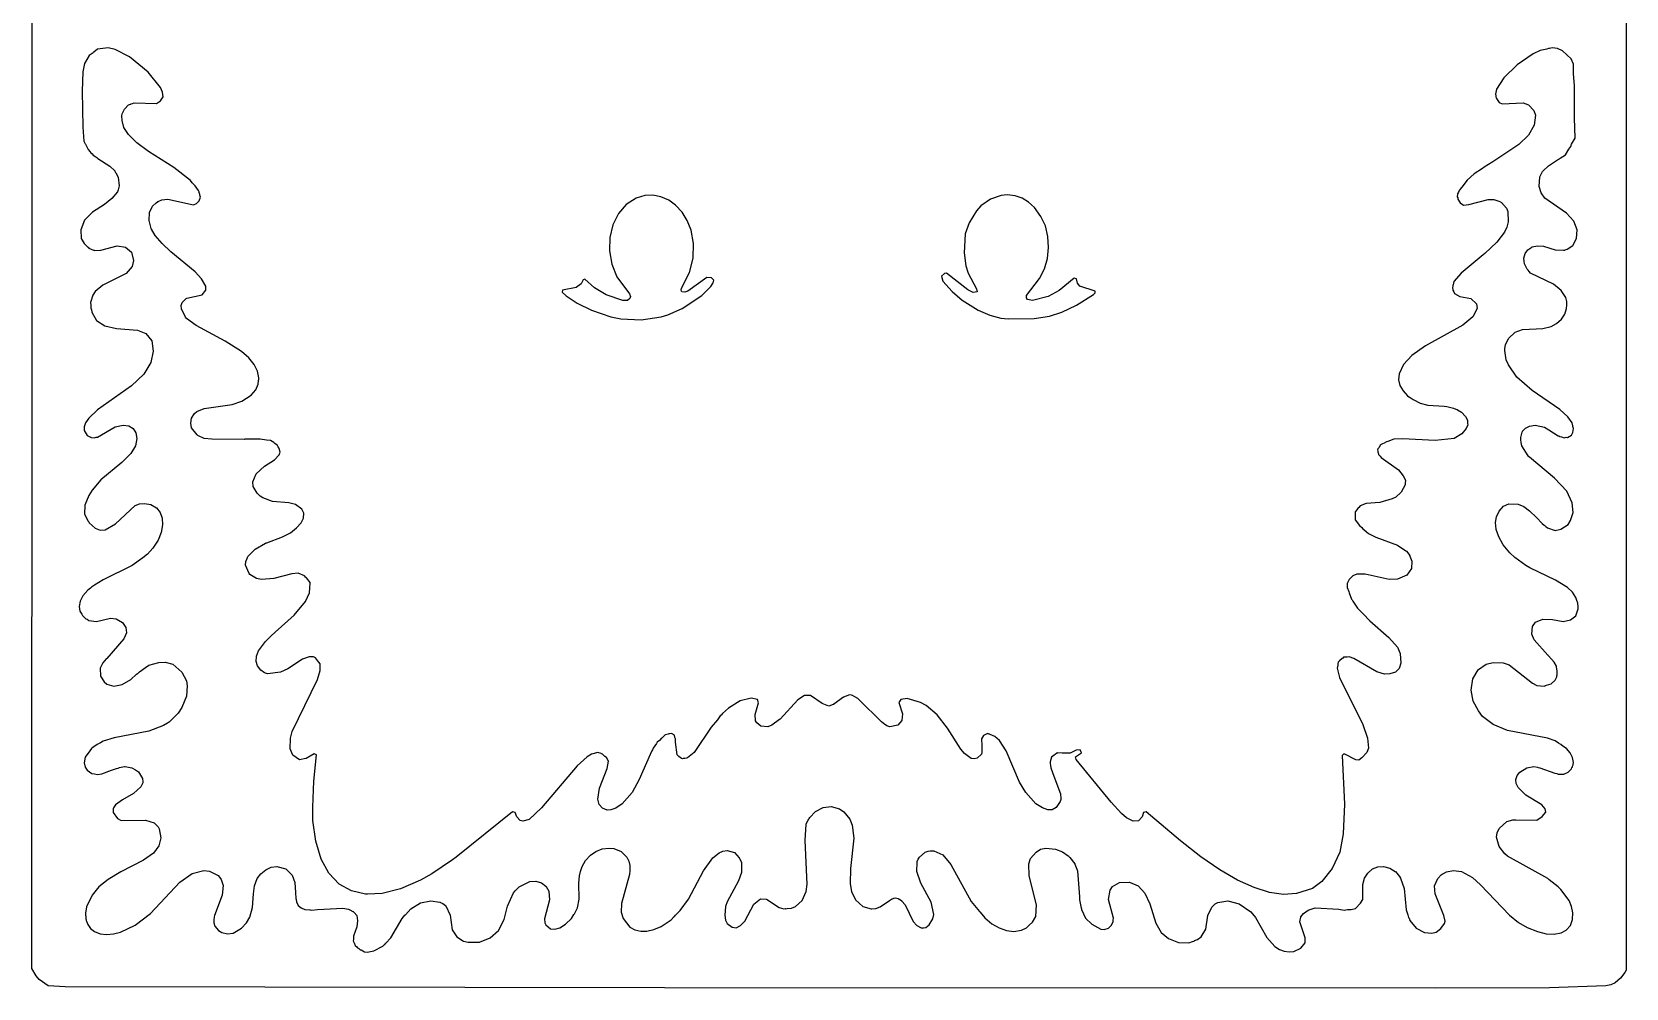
# Model space of a CAD drawing. Header units: millimetres. Extents: x 0 to 300, y 0 to 300.
# Drawn here: x 0.3 to 299.5, y 0 to 179.5 of the extents above; entities that cross this region are included whole.
import ezdxf

# ---------------------------------------------------------------- set-up
doc = ezdxf.new("R2010")
doc.units = ezdxf.units.MM
doc.layers.add('CUT', color=7, linetype='CONTINUOUS')

msp = doc.modelspace()

# ---------------------------------------------------------------- linework, layer by layer
at = {"layer": 'CUT'}
msp.add_lwpolyline([(299.5188, 296.5767), (299.5188, 3.4182), (299.5185, 3.4176), (299.5092, 3.3998), (299.5084, 3.3983), (299.2804, 2.9634), (298.4896, 1.8917), (297.4356, 1.0553), (296.6613, 0.6614), (295.7305, 0.4808), (285.1431, 0.0902), (263.6871, 0.0355), (119.0076, 0.0602), (6.5554, 0.3007), (3.3289, 0.4758), (1.6988, 1.6432), (1.0791, 2.3588), (0.3009, 3.7054), (0.391, 267.9403)], dxfattribs=at)
for points in [[(18.6358, 174.822), (15.934, 176.2079), (14.6357, 176.5122), (12.634, 176.2722), (11.9336, 175.7237), (11.8725, 175.6925), (11.7766, 175.6007), (11.081, 175.0558), (10.1862, 173.5609), (9.8353, 172.0018), (9.7429, 168.4153), (9.8327, 161.6403), (10.063, 159.016), (10.3222, 158.4948), (10.3384, 158.4374), (10.4037, 158.3309), (10.8624, 157.4086), (11.1902, 157.0473), (11.3356, 156.81), (11.5873, 156.6099), (11.7976, 156.3781), (12.288, 156.0525), (12.4638, 155.9127), (12.7078, 155.7738), (14.9045, 154.3154), (15.8479, 153.41), (15.8855, 153.3423), (15.9188, 153.2823), (16.0034, 153.1301), (16.0585, 153.0309), (16.4757, 152.2231), (16.6602, 150.5946), (16.496, 149.8724), (16.3543, 149.4721), (15.3092, 148.2463), (13.9082, 147.0868), (11.6492, 145.6468), (10.2067, 144.1781), (9.5056, 142.3386), (9.5207, 140.7373), (10.0969, 139.7672), (10.8149, 139.1005), (10.8543, 139.0827), (11.0062, 138.9433), (11.8657, 138.5416), (12.0189, 138.556), (12.13, 138.5058), (13.2515, 138.5588), (16.2912, 139.3642), (17.8824, 139.0812), (18.9801, 138.1451), (19.3664, 136.6324), (19.1245, 135.4972), (17.9825, 134.1369), (13.629, 131.98), (12.1921, 130.8112), (11.7175, 130.1141), (11.3152, 128.7178), (11.3715, 128.2509), (11.3754, 127.6829), (11.4776, 127.3712), (11.5314, 126.9244), (12.4244, 125.3505), (13.9734, 124.3465), (16.2078, 123.8219), (20.1338, 123.543), (21.6625, 122.8954), (22.2562, 122.228), (22.784, 121.5113), (23.0658, 119.6033), (22.6301, 117.4266), (21.2876, 115.2469), (18.9792, 113.0627), (12.5967, 108.5448), (10.9718, 107.0382), (10.359, 106.1092), (10.1127, 105.3689), (10.1216, 104.668), (10.674, 103.7663), (11.2798, 103.4176), (11.3838, 103.4206), (11.4135, 103.3997), (12.0006, 103.3204), (12.3816, 103.4501), (12.6082, 103.4568), (15.9272, 105.4), (17.4075, 105.7133), (18.505, 105.5506), (19.3052, 105.05), (19.8058, 104.2498), (19.9674, 103.1835), (19.7455, 101.7948), (18.8831, 100.391), (17.1658, 98.7042), (13.2124, 95.4104), (11.5917, 93.4905), (10.9699, 92.5062), (10.2603, 90.6639), (10.1916, 88.99), (10.4781, 88.4491), (10.778, 87.712), (10.96, 87.5393), (11.0655, 87.3401), (12.1717, 86.3666), (13.0921, 86.012), (14.0601, 86.0301), (15.9703, 87.1517), (19.7147, 90.6273), (20.4811, 90.9078), (21.4211, 90.973), (22.6538, 90.7842), (23.7166, 90.1702), (24.3929, 89.3344), (24.766, 88.2576), (24.8103, 86.9619), (24.5614, 85.5358), (23.9746, 84.0837), (23.0072, 82.59), (21.9854, 81.4918), (21.106, 80.7981), (19.1025, 79.3617), (13.7083, 76.6946), (12.039, 75.6908), (11.5077, 75.2699), (11.3429, 75.1615), (11.2854, 75.0938), (10.7917, 74.7026), (9.8875, 73.6807), (9.3393, 72.6872), (9.1585, 71.6539), (9.3176, 70.8133), (9.6605, 70.2308), (9.7261, 70.0716), (9.7984, 69.9965), (9.8542, 69.9017), (9.9954, 69.792), (10.401, 69.3709), (10.6517, 69.282), (10.9657, 69.038), (12.4013, 68.8687), (15.0764, 69.441), (16.1388, 69.3759), (17.334, 68.6446), (17.9399, 67.712), (18.0394, 66.7281), (17.553, 65.621), (14.3366, 61.8849), (14.2851, 61.8347), (14.2704, 61.808), (13.6426, 61.0788), (13.1275, 60.0648), (13.1853, 58.6011), (13.8394, 57.5047), (14.35, 57.0682), (15.7086, 56.6936), (17.222, 56.9991), (18.8754, 57.9679), (19.9484, 58.9587), (20.1385, 59.1016), (20.2324, 59.1722), (20.5082, 59.3794), (21.6352, 60.2263), (22.2337, 60.6287), (24.1267, 61.1654), (25.3146, 61.2018), (26.7424, 60.829), (28.4149, 59.3395), (29.3006, 57.7161), (29.4723, 56.7431), (29.315, 54.805), (28.4343, 52.7018), (27.7623, 51.6161), (26.1539, 50.0119), (26.0356, 49.9354), (26.0092, 49.9183), (25.9678, 49.8916), (25.774, 49.7662), (25.0022, 49.3052), (22.2684, 48.284), (15.7589, 47.0157), (13.6857, 46.3844), (13.1757, 46.0803), (12.5357, 45.7892), (11.9169, 45.3297), (11.6149, 45.1496), (11.5419, 45.0513), (11.4655, 44.9945), (11.1778, 44.5607), (10.3012, 43.3793), (10.1339, 42.2977), (10.3138, 41.535), (10.6693, 40.9343), (11.5326, 40.3023), (12.0311, 40.2344), (12.0515, 40.225), (12.0811, 40.2276), (12.6412, 40.1514), (13.4065, 40.2616), (15.2132, 40.9138), (15.9915, 41.1794), (16.2019, 41.2512), (16.4657, 41.3413), (16.7324, 41.4323), (17.6761, 41.6105), (17.8185, 41.6059), (19.0538, 41.3524), (19.7567, 40.9763), (20.3024, 40.6126), (21.0767, 39.3489), (21.1292, 38.7673), (21.1084, 38.5586), (21.1083, 38.5584), (21.1078, 38.5568), (21.1025, 38.541), (21.0617, 38.418), (20.7439, 37.8069), (19.3857, 36.5328), (17.3235, 35.387), (16.0037, 34.4075), (15.5978, 33.8486), (15.5942, 33.8008), (15.5711, 33.7671), (15.5579, 33.3222), (15.5344, 33.0118), (16.3882, 31.847), (17.0649, 31.4873), (21.6211, 31.5781), (23.2417, 31.0747), (23.506, 30.8065), (23.6965, 30.6132), (23.7599, 30.5488), (23.983, 30.3224), (24.1926, 29.9442), (24.4789, 28.2612), (24.1586, 26.7671), (23.0998, 25.3929), (21.2656, 24.0519), (17.0199, 21.8835), (14.6361, 20.4519), (12.8571, 19.0243), (11.5875, 17.4669), (10.5806, 15.3103), (10.3777, 14.0926), (10.3918, 13.8134), (10.3766, 13.7391), (10.4063, 13.5246), (10.4302, 13.0511), (10.5029, 12.8287), (10.5173, 12.7245), (10.5745, 12.6095), (10.7782, 11.986), (11.3289, 11.2018), (12.061, 10.6319), (13.1251, 10.2133), (14.2882, 10.0769), (15.6038, 10.1929), (16.9534, 10.5258), (19.6893, 11.8365), (22.5465, 14.0307), (28.0572, 19.8992), (30.4035, 21.5707), (32.5471, 22.1334), (33.6178, 21.9962), (35.2342, 21.18), (35.5143, 20.8721), (35.8049, 20.4375), (36.2022, 19.2721), (36.0445, 17.4557), (34.5513, 13.6337), (34.5314, 13.4008), (34.5269, 13.3903), (34.4408, 12.8197), (34.4707, 12.6894), (34.4347, 12.2677), (34.6094, 11.6523), (35.332, 10.821), (35.9606, 10.4809), (37.0331, 10.2271), (38.0703, 10.3669), (39.667, 11.3018), (40.5635, 12.2912), (41.1996, 13.3676), (41.7129, 15.1959), (41.8987, 17.7424), (42.0883, 19.2226), (42.5869, 20.6187), (43.2464, 21.4971), (44.2076, 22.2631), (45.2267, 22.7327), (46.2913, 22.8854), (47.9501, 22.4385), (49.1763, 21.2112), (49.623, 19.8898), (49.806, 17.9768), (49.8654, 16.8654), (49.9285, 16.6962), (49.9726, 16.2358), (50.3101, 15.5622), (50.8108, 15.1189), (51.5038, 14.8199), (52.4589, 14.7063), (52.6048, 14.714), (52.8699, 14.6772), (53.9272, 14.7843), (58.6372, 15.0348), (59.706, 14.8374), (59.7243, 14.8307), (59.7383, 14.8255), (59.7416, 14.8243), (59.9481, 14.748), (60.5699, 14.421), (60.588, 14.4069), (60.5909, 14.4047), (60.6882, 14.3286), (60.7987, 14.2423), (61.277, 13.6398), (61.4419, 12.6875), (61.3165, 11.5628), (60.6849, 9.7641), (60.6939, 9.162), (60.6094, 8.8942), (60.701, 8.6825), (60.702, 8.6196), (60.7747, 8.5122), (60.9799, 8.0381), (61.2626, 7.7917), (61.3987, 7.5908), (61.6626, 7.4431), (61.9228, 7.2164), (62.1033, 7.1966), (62.7031, 6.8611), (63.2603, 6.7968), (64.4973, 7.0534), (66.1956, 7.9104), (66.4726, 8.202), (66.518, 8.2281), (66.7114, 8.4534), (67.6676, 9.4601), (69.7734, 13.0849), (70.3132, 13.7108), (70.3834, 13.7922), (70.3992, 13.8104), (70.404, 13.816), (71.424, 14.9387), (73.2191, 16.015), (75.1589, 16.3878), (76.8874, 16.1737), (76.8964, 16.1693), (76.9028, 16.1662), (76.9948, 16.1211), (77.4339, 15.9063), (77.9111, 15.5331), (77.9283, 15.517), (77.9435, 15.5027), (77.9738, 15.4741), (77.9936, 15.4554), (78.7829, 13.757), (79.202, 10.9794), (80.0441, 9.6728), (81.3265, 8.8775), (82.1716, 8.6646), (84.2917, 8.66), (86.3246, 9.4438), (87.8693, 10.8678), (88.9274, 12.901), (89.5483, 15.4432), (90.7052, 17.9388), (91.0138, 18.3022), (91.1759, 18.4616), (91.3135, 18.5968), (91.4482, 18.7292), (91.7766, 19.0521), (93.7546, 20.0224), (94.9052, 20.1177), (95.9453, 19.8245), (96.7891, 19.1423), (96.79, 19.141), (96.7915, 19.1388), (96.7942, 19.135), (96.8038, 19.1211), (97.3159, 18.218), (97.472, 16.5811), (96.4826, 13.0618), (96.5457, 12.2873), (96.7683, 11.8833), (97.6491, 11.1873), (98.4403, 11.0963), (99.4015, 11.3504), (100.4364, 12.0103), (101.5976, 13.0868), (102.0038, 13.8222), (102.1216, 13.9803), (102.2397, 14.2494), (102.7237, 15.1255), (103.0393, 16.7005), (102.9585, 19.7049), (103.1038, 21.1305), (103.2933, 21.9394), (103.5978, 22.8808), (104.2327, 24.0027), (105.1259, 24.9695), (106.1566, 25.6874), (107.3558, 26.1593), (108.6571, 26.3139), (109.5211, 26.2397), (110.913, 25.6471), (111.9477, 24.5883), (112.3154, 23.8642), (112.5405, 23.0428), (112.5406, 22.6582), (112.5308, 22.494), (112.5231, 22.3636), (112.509, 22.1258), (112.4641, 21.3696), (110.9476, 15.8898), (110.9159, 14.2914), (111.26, 13.0893), (112.5058, 11.4892), (113.4741, 10.9632), (114.5885, 10.7354), (115.7354, 10.7378), (117.0164, 11.0282), (118.3913, 11.6275), (120.2757, 12.8704), (120.8027, 13.408), (120.9242, 13.493), (121.0857, 13.6966), (121.9527, 14.5808), (123.5416, 16.7284), (126.3714, 22.0234), (128.1337, 24.4879), (129.2816, 25.4261), (129.9533, 25.7107), (130.7744, 25.8601), (132.1624, 25.4751), (133.0758, 24.46), (133.0892, 24.4391), (133.1, 24.4223), (133.1337, 24.3695), (133.1966, 24.2712), (133.4566, 23.5995), (133.4996, 21.7396), (132.9071, 20.2018), (130.7693, 16.2506), (130.4546, 15.3684), (130.345, 13.7085), (130.4944, 12.7581), (130.8209, 12.1834), (131.706, 11.4484), (132.4767, 11.3202), (133.3066, 11.8), (134.0895, 12.6119), (135.7923, 15.8104), (137.0305, 16.8233), (138.1578, 16.703), (140.5521, 15.1953), (141.4337, 14.9431), (141.6683, 14.9606), (141.8144, 14.9188), (142.0674, 14.9905), (142.875, 15.0508), (143.6044, 15.3495), (144.8526, 16.51), (145.6538, 18.198), (145.834, 19.5603), (145.4147, 27.7444), (145.6368, 30.8065), (145.7785, 31.1365), (146.0106, 31.5556), (146.1223, 31.7573), (146.188, 31.876), (146.2898, 32.0597), (147.3635, 33.1597), (148.8096, 33.9133), (150.3291, 34.1034), (151.8531, 33.6733), (152.7034, 33.1242), (153.8256, 31.7151), (153.9676, 31.4138), (154.2474, 30.6405), (154.555, 28.1899), (153.9227, 22.495), (153.8626, 19.621), (154.1269, 18.1976), (154.9116, 16.6317), (156.2439, 15.3233), (157.8386, 14.89), (157.8723, 14.8935), (157.8864, 14.8888), (157.9211, 14.8986), (158.7032, 14.9805), (159.5383, 15.3153), (161.2735, 16.4858), (161.6256, 16.7096), (161.7516, 16.7897), (161.786, 16.8116), (161.7992, 16.82), (162.0554, 16.9034), (162.0623, 16.9049), (162.0704, 16.9067), (162.1268, 16.9189), (162.3913, 16.9761), (162.6372, 16.9356), (162.8685, 16.8668), (163.5205, 16.4611), (163.5235, 16.4583), (163.5289, 16.4532), (163.5381, 16.4443), (163.6072, 16.3784), (164.1963, 15.6764), (165.7165, 12.558), (166.4227, 11.7699), (167.2131, 11.3216), (167.4189, 11.3473), (167.4902, 11.3022), (167.6656, 11.3782), (168.0934, 11.4316), (168.7086, 11.926), (169.3962, 13.0086), (169.5626, 13.8705), (169.0744, 16.1454), (167.1393, 19.7517), (166.407, 21.9122), (166.4273, 23.6611), (166.4312, 23.6796), (166.4374, 23.7088), (166.4378, 23.7106), (166.4547, 23.7898), (166.6628, 24.2508), (166.9203, 24.6132), (167.9353, 25.5214), (168.5534, 25.7481), (168.8733, 25.8299), (169.5856, 25.8316), (171.2542, 25.0419), (172.7858, 23.2581), (176.5834, 16.3173), (178.1263, 14.4468), (178.2158, 14.3228), (178.2772, 14.264), (179.1334, 13.2259), (180.4815, 12.1134), (181.8628, 11.3203), (183.2068, 10.8533), (184.6147, 10.6779), (186.0359, 10.8974), (186.952, 11.3348), (187.1898, 11.5493), (187.2554, 11.584), (187.5003, 11.8292), (188.1336, 12.4002), (188.7001, 13.4495), (188.8395, 15.6723), (187.4942, 21.0985), (187.4047, 23.3856), (187.6995, 24.3459), (188.7674, 25.5434), (189.5953, 26.1133), (190.6248, 26.3144), (192.4296, 26.1305), (193.7345, 25.6215), (194.7966, 24.8704), (194.8316, 24.833), (194.8325, 24.8321), (194.8399, 24.8242), (195.0817, 24.5666), (196.0648, 23.3436), (196.076, 23.3212), (196.5704, 22.0303), (196.9317, 17.1849), (196.9451, 17.1003), (196.9305, 16.5817), (197.2451, 15.0394), (197.2796, 14.9804), (197.3099, 14.788), (198.0524, 13.1672), (199.2231, 12.0109), (200.936, 11.1305), (201.5567, 11.0131), (202.3691, 11.3073), (202.8951, 11.8167), (203.2226, 12.4783), (203.2276, 12.5416), (203.2434, 12.5717), (203.2468, 12.7851), (203.2792, 13.1951), (202.3814, 16.6767), (202.6625, 18.3916), (203.1251, 19.1166), (204.4189, 19.887), (206.2963, 19.904), (207.9466, 19.2337), (209.2118, 17.8357), (210.1466, 15.8452), (211.2233, 12.2247), (212.2528, 10.4816), (213.6407, 9.325), (215.4816, 8.5901), (217.4189, 8.5194), (218.1479, 8.7984), (218.4276, 8.8772), (218.5293, 8.9444), (219.0635, 9.1489), (219.7325, 9.6886), (220.6292, 11.108), (220.996, 13.6875), (221.7398, 15.2084), (222.3705, 15.8657), (222.9011, 16.134), (224.7402, 16.3884), (226.8629, 15.8252), (229.0692, 14.3738), (229.967, 13.2888), (232.0695, 9.5412), (233.6053, 7.8647), (234.4582, 7.2962), (235.3613, 6.9718), (236.2645, 6.8303), (237.1744, 6.9314), (238.4899, 7.5389), (239.2515, 8.56), (239.2515, 8.7418), (239.2703, 8.7742), (239.2515, 8.8882), (239.2515, 9.46), (238.2897, 12.5045), (238.4754, 13.3609), (238.4923, 13.4203), (238.9651, 14.0318), (239.8327, 14.6607), (241.1546, 15.0951), (245.5886, 14.824), (246.578, 14.6786), (247.1964, 14.7661), (247.8928, 14.7668), (248.7044, 14.9805), (249.6847, 15.962), (250.1051, 16.6652), (250.11, 19.4937), (250.4214, 20.6751), (251.0375, 21.6394), (251.9292, 22.4225), (252.8974, 22.822), (253.9629, 22.8849), (255.1426, 22.571), (256.1869, 21.9372), (256.2088, 21.9218), (257.0164, 20.9581), (257.1564, 20.6919), (257.885, 18.7392), (258.2549, 14.7089), (258.552, 13.8114), (258.6734, 13.3182), (258.7744, 13.1396), (258.9104, 12.7286), (260.1014, 11.2648), (261.6937, 10.5031), (263.0383, 10.3745), (263.8847, 10.5518), (264.77, 11.2043), (265.4453, 12.1736), (265.5543, 12.6096), (265.2777, 13.6692), (263.6513, 17.7368), (263.5509, 19.2374), (264.168, 20.5927), (264.179, 20.6059), (264.1833, 20.611), (264.1953, 20.6253), (264.2221, 20.6574), (264.8119, 21.3053), (264.9811, 21.4024), (265.0935, 21.467), (265.2469, 21.555), (265.82, 21.8841), (267.1023, 22.1027), (268.61, 21.9093), (268.6117, 21.9089), (268.6118, 21.9089), (268.6121, 21.9088), (268.6263, 21.9054), (270.6752, 20.8044), (272.1877, 19.4468), (277.605, 13.7583), (279.3503, 12.3746), (280.9733, 11.4176), (282.8595, 10.6591), (284.5432, 10.2542), (286.0143, 10.1676), (287.3129, 10.4231), (288.2806, 10.9001), (289.0577, 11.7703), (289.4775, 12.8931), (289.5024, 14.176), (289.2709, 15.3378), (288.8165, 16.4759), (287.2934, 18.5715), (286.8601, 18.927), (286.7549, 19.0508), (285.098, 20.3728), (284.8024, 20.6154), (277.2604, 24.8147), (276.7813, 25.2681), (275.6652, 26.6086), (275.204, 28.3493), (275.3297, 29.1539), (275.3472, 29.2658), (275.3521, 29.2973), (275.3533, 29.3052), (275.711, 30.0174), (277.1308, 31.2793), (277.1346, 31.2806), (278.2652, 31.5941), (278.3842, 31.6017), (278.408, 31.6032), (278.5568, 31.6126), (278.8171, 31.629), (282.755, 31.5552), (283.7853, 32.2634), (284.4664, 33.0729), (284.3184, 33.6655), (283.7074, 34.4278), (280.6972, 36.246), (279.253, 37.6614), (278.8963, 38.4108), (278.8303, 39.2109), (279.0642, 39.9479), (279.5799, 40.5965), (280.8898, 41.3987), (282.1765, 41.6111), (282.8679, 41.4865), (283.0417, 41.4552), (283.0457, 41.4545), (283.0963, 41.4454), (283.3278, 41.3971), (286.1099, 40.3504), (286.5115, 40.3203), (286.7925, 40.217), (287.8258, 40.2139), (288.6149, 40.5486), (289.265, 41.2173), (289.3604, 41.4416), (289.4306, 41.5257), (289.4664, 41.6907), (289.5719, 41.9386), (289.5549, 42.0988), (289.6159, 42.3795), (289.4593, 43.2947), (289.043, 44.1677), (288.3339, 44.9905), (287.6111, 45.4756), (287.2788, 45.7602), (286.8144, 46.0103), (286.1992, 46.4232), (284.7877, 46.9304), (277.2515, 48.3653), (274.5777, 49.4882), (272.5917, 51.0232), (271.7857, 52.05), (270.8052, 53.8702), (270.4074, 55.9737), (270.7304, 58.0795), (271.7218, 59.7609), (271.819, 59.8456), (273.2533, 60.8454), (274.562, 61.1721), (276.4313, 61.1075), (277.5519, 60.691), (281.9555, 57.2542), (282.7498, 56.8304), (284.1197, 56.724), (284.3871, 56.8148), (284.4246, 56.8096), (284.5474, 56.8692), (285.4288, 57.1684), (286.215, 57.8507), (286.5339, 58.4336), (286.5275, 58.6928), (286.5483, 58.7513), (286.5499, 59.6253), (286.5004, 59.7836), (286.484, 60.4424), (286.0088, 61.2182), (284.9728, 62.3725), (284.9204, 62.4475), (284.844, 62.5161), (282.251, 65.4054), (281.8359, 66.4872), (281.9717, 67.8962), (282.539, 68.7208), (283.9112, 69.2896), (285.7264, 69.2318), (287.6871, 68.844), (289.085, 69.1415), (290.0983, 69.9114), (290.5219, 71.2024), (290.5063, 71.4251), (290.5183, 71.4585), (290.4944, 71.5948), (290.4455, 72.2939), (290.2896, 72.7614), (290.2837, 72.7949), (290.2724, 72.813), (290.0847, 73.3758), (289.4512, 74.3443), (288.508, 75.2286), (286.2922, 76.6187), (281.4635, 78.9314), (280.6696, 79.3417), (278.6324, 80.8292), (277.6929, 81.71), (276.4513, 83.2616), (275.6064, 84.7401), (275.1506, 86.1256), (275.1443, 86.1554), (275.1419, 86.1667), (275.1405, 86.1731), (275.1349, 86.1995), (275.0098, 87.4067), (275.1708, 88.5184), (275.6766, 89.5304), (276.5168, 90.4909), (277.5218, 90.9462), (279.2745, 90.8548), (280.323, 90.449), (281.3887, 89.6451), (282.7049, 88.3434), (283.7379, 87.2401), (284.148, 86.9161), (284.2002, 86.8645), (284.3287, 86.7734), (284.4045, 86.7135), (284.4244, 86.7055), (284.7941, 86.4434), (286.1737, 85.9375), (287.278, 86.19), (288.6119, 87.0805), (289.095, 87.778), (289.5632, 89.2853), (289.4189, 91.1046), (288.3883, 93.2787), (286.0965, 95.774), (281.3707, 99.6832), (281.3565, 99.698), (281.3221, 99.734), (281.2753, 99.7828), (281.1532, 99.9105), (279.9687, 101.7902), (279.8247, 102.4129), (279.7373, 102.9637), (279.7539, 103.3795), (280.0348, 104.3852), (280.0602, 104.476), (280.0636, 104.4884), (280.0638, 104.489), (280.0959, 104.5724), (280.6579, 105.1605), (281.4016, 105.5363), (282.4506, 105.7124), (284.1988, 105.3076), (284.9998, 104.821), (286.7745, 103.7196), (286.8611, 103.6902), (287.109, 103.5395), (287.3929, 103.5095), (287.8878, 103.3414), (288.2835, 103.4154), (288.5097, 103.3914), (289.2409, 103.8053), (289.53, 104.3416), (289.6199, 105.0685), (289.5356, 105.4311), (289.5248, 105.5468), (289.4975, 105.595), (289.3712, 106.139), (288.5784, 107.274), (287.0701, 108.6376), (281.882, 112.229), (279.0213, 114.6999), (277.427, 117.0116), (277.0276, 117.9752), (276.7535, 119.7292), (276.7814, 120.0623), (276.8932, 120.7652), (277.4352, 121.9852), (278.6846, 123.124), (280.0411, 123.6375), (283.9121, 123.8185), (285.4569, 124.2251), (286.4249, 124.7563), (287.3762, 125.5697), (288.0334, 126.5241), (288.3605, 127.5619), (288.3637, 128.219), (288.3854, 128.3702), (288.3651, 128.5079), (288.367, 128.8899), (288.1747, 129.6315), (287.3336, 130.9839), (285.8597, 132.1304), (281.5804, 134.2154), (281.3095, 134.5236), (281.118, 134.7851), (281.0386, 134.8934), (280.9573, 135.0044), (280.8112, 135.2038), (280.4738, 135.9605), (280.3931, 136.4967), (280.3326, 137.0512), (280.5752, 137.9094), (281.0821, 138.5801), (281.8287, 139.09), (281.917, 139.1449), (282.9102, 139.367), (284.0012, 139.3078), (286.2158, 138.6349), (287.7602, 138.5266), (287.9012, 138.5633), (288.0172, 138.5506), (288.1014, 138.6154), (288.477, 138.7132), (289.5193, 139.3881), (290.2089, 140.7189), (290.316, 142.3462), (289.6958, 143.9772), (288.3586, 145.4777), (284.2901, 148.3169), (283.5437, 149.2878), (283.1893, 150.4634), (283.3126, 152.2766), (283.849, 153.3044), (283.8991, 153.3941), (284.9408, 154.3727), (286.8417, 155.6051), (287.0323, 155.7068), (287.1704, 155.8182), (288.1656, 156.4634), (288.7529, 157.4832), (289.143, 158.0117), (289.2888, 158.4138), (289.9482, 159.5589), (289.8599, 163.3674), (289.8061, 169.4662), (289.6687, 171.6212), (289.6266, 173.4368), (289.1751, 174.4728), (287.5782, 175.985), (286.6512, 176.365), (285.6643, 176.5073), (285.1388, 176.3974), (284.927, 176.3914), (284.6202, 176.2889), (283.3859, 176.0307), (282.0981, 175.4133), (279.0628, 173.3498), (276.5407, 170.9164), (275.2057, 168.7556), (275.0163, 167.8418), (275.0728, 167.5225), (275.036, 167.3094), (275.1344, 167.1737), (275.1687, 166.9795), (275.6967, 166.257), (276.2771, 166.0182), (280.1731, 166.1647), (281.1858, 165.8471), (282.1799, 164.7324), (282.4888, 163.9034), (282.2911, 162.0061), (281.2013, 160.1516), (279.3957, 158.3762), (274.4809, 155.1451), (272.8593, 154.1047), (272.545, 153.8724), (270.9741, 152.8396), (269.6672, 151.6833), (268.6539, 150.3461), (268.3128, 149.954), (268.2267, 149.7824), (268.1165, 149.637), (268.0557, 149.4416), (267.9013, 149.1341), (267.8209, 148.5269), (267.9129, 148.3462), (267.9372, 148.1206), (268.3583, 147.4337), (268.9911, 147.0006), (269.9727, 147.0865), (273.6224, 148.0575), (274.339, 148.0578), (274.6649, 148.0404), (275.6435, 147.74), (275.9409, 147.6096), (276.0149, 147.5528), (276.0347, 147.5376), (276.0682, 147.5118), (276.1208, 147.4715), (277.0952, 146.419), (277.3204, 145.8101), (277.3534, 143.8451), (277.1008, 142.8785), (276.6816, 141.9215), (275.2409, 140.0262), (272.9714, 137.9024), (272.7078, 137.6761), (268.5579, 134.2462), (267.1792, 132.6352), (267.0538, 132.0377), (267.0121, 131.9613), (267.0079, 131.8188), (266.9245, 131.4214), (266.9912, 131.2543), (266.9847, 131.0352), (267.1936, 130.7467), (267.3186, 130.4334), (268.2787, 129.8682), (270.3587, 129.4903), (271.4398, 128.4779), (271.5671, 127.5987), (270.7632, 126.0511), (268.886, 124.4789), (261.8351, 120.5789), (259.3135, 118.8017), (257.724, 117.0563), (256.9354, 115.3048), (256.8192, 114.2311), (257.0672, 113.1492), (257.6463, 112.1268), (258.4861, 111.2282), (258.7663, 111.0306), (258.7806, 111.0159), (258.8017, 111.0057), (259.5366, 110.4875), (260.8849, 109.8533), (262.3233, 109.4716), (265.3843, 109.2485), (265.8991, 109.1694), (267.0964, 108.8667), (267.5733, 108.6938), (267.7379, 108.6341), (267.7968, 108.6127), (267.8864, 108.5802), (268.6023, 108.1418), (269.3542, 107.3249), (269.7323, 106.6401), (269.7539, 106.3151), (269.7656, 106.1395), (269.7728, 106.032), (269.7927, 105.7324), (269.4885, 105.0419), (268.6698, 104.072), (267.2233, 103.1911), (263.6493, 102.8277), (257.5739, 103.1584), (255.902, 103.073), (254.8055, 102.6227), (254.5156, 102.5507), (254.1354, 102.3476), (253.7746, 102.1994), (253.7004, 102.1152), (253.4383, 101.9752), (253.0941, 101.4265), (252.9493, 101.262), (252.9443, 101.1878), (252.8596, 101.0528), (252.9193, 100.814), (252.9092, 100.6625), (252.9901, 100.5309), (253.0696, 100.2127), (253.3876, 99.8846), (253.5415, 99.6343), (256.7845, 97.3169), (257.6738, 96.2138), (258.0914, 95.3582), (258.0872, 95.2175), (258.0844, 95.1243), (258.0799, 94.9748), (258.0655, 94.4966), (257.2909, 93.1436), (256.2931, 92.2061), (255.6229, 91.8472), (253.309, 91.1933), (250.7556, 91.0118), (249.5857, 90.5331), (249.3636, 90.2504), (249.2167, 90.1723), (248.9958, 89.7821), (248.6945, 89.3985), (248.6881, 89.2385), (248.6554, 89.1807), (248.6802, 89.0396), (248.6366, 87.947), (249.4813, 86.8456), (249.8889, 86.489), (250.0923, 86.2365), (250.3766, 86.0625), (251.1685, 85.3698), (252.5241, 84.6779), (256.6162, 83.1433), (258.1985, 82.104), (258.2874, 82.0303), (258.7294, 81.4575), (258.9026, 81.165), (258.919, 81.1375), (258.9402, 81.1016), (258.9456, 81.0926), (259.296, 80.1904), (259.2455, 78.7632), (258.3337, 77.5334), (256.6116, 76.7824), (255.0601, 76.7555), (250.5385, 77.7496), (248.9603, 77.7426), (248.2188, 77.394), (247.5549, 76.6985), (247.1927, 76.0026), (247.1836, 75.199), (247.4821, 74.4569), (247.5145, 74.2536), (248.0074, 73.0633), (248.0936, 72.9365), (248.2015, 72.6681), (249.1102, 71.3645), (250.0036, 70.4604), (250.0932, 70.3552), (250.1911, 70.2707), (251.448, 68.9987), (254.9787, 65.8594), (256.5831, 64.0438), (257.1104, 62.8589), (257.2253, 61.0257), (256.9077, 60.0228), (256.2362, 59.3438), (255.188, 59.0103), (254.1433, 58.9777), (252.7073, 59.3968), (248.3875, 61.914), (247.5612, 62.1926), (247.1773, 62.167), (246.9275, 62.1658), (246.8781, 62.147), (246.4943, 62.1213), (246.2638, 61.9132), (246.243, 61.9053), (245.6943, 61.482), (245.5937, 61.308), (245.5032, 61.2262), (245.4786, 61.109), (245.387, 60.9506), (245.3871, 60.6712), (245.2667, 60.0957), (245.6957, 58.3443), (250.1213, 49.5178), (250.9976, 46.9504), (251.178, 45.0777), (250.8483, 44.2701), (249.9381, 43.252), (249.353, 42.8364), (248.7592, 42.9031), (246.7479, 43.9507), (246.4563, 43.9404), (246.2413, 43.6951), (246.6764, 34.5619), (246.4357, 28.9821), (245.7663, 25.5663), (244.3676, 22.4897), (242.4159, 20.0435), (240.6377, 18.7305), (237.6454, 17.7807), (235.2415, 17.6252), (232.5556, 17.9906), (229.6794, 18.91), (226.5707, 20.3009), (226.5622, 20.3052), (226.56, 20.3063), (226.5596, 20.3065), (226.5559, 20.3084), (223.2696, 22.2204), (219.6863, 24.6797), (215.8754, 27.6504), (209.4297, 33.0951), (208.9687, 33.0096), (208.6828, 32.1785), (207.9773, 31.4403), (206.9825, 31.3766), (205.7729, 31.9796), (204.7999, 32.7988), (202.8433, 34.9669), (196.2948, 42.9704), (196.1693, 43.4706), (197.2719, 44.2146), (197.0659, 44.7315), (196.2738, 44.7272), (195.1501, 44.1217), (193.6799, 44.144), (193.6733, 44.1475), (192.8438, 44.1994), (192.7729, 44.1578), (192.6647, 44.1595), (192.352, 43.9109), (192.2331, 43.8412), (192.1719, 43.7678), (191.6956, 43.3892), (191.4306, 42.5312), (191.448, 42.3545), (191.4051, 42.2129), (191.4976, 41.8495), (191.5461, 41.3562), (191.7918, 40.6944), (191.8327, 40.5336), (192.1252, 39.7962), (193.3379, 36.5295), (193.433, 35.6034), (193.4158, 35.4245), (193.3193, 35.0432), (192.516, 33.9359), (191.8119, 33.5109), (190.9748, 33.5134), (189.959, 33.8695), (188.7352, 34.6456), (186.8434, 36.741), (185.6698, 38.7187), (183.1752, 44.5472), (181.9391, 46.5097), (181.0173, 47.2583), (180.1404, 47.6369), (180.0426, 47.6955), (180.0019, 47.6966), (179.739, 47.8102), (179.4994, 47.7107), (179.4845, 47.7111), (179.4379, 47.6851), (178.8851, 47.4556), (178.558, 46.8311), (178.619, 45.5913), (178.619, 45.3565), (178.619, 45.0068), (178.619, 44.8829), (178.6191, 44.2472), (178.5298, 43.9594), (177.7305, 43.2029), (177.1643, 43.0393), (176.5763, 43.1359), (175.3541, 44.049), (174.6705, 44.8823), (172.148, 48.8566), (170.2072, 51.298), (168.1482, 53.0691), (167.0881, 53.663), (164.5859, 54.401), (163.4101, 54.2065), (163.0031, 53.6344), (163.7267, 51.5115), (163.5627, 50.2677), (162.8362, 49.3792), (161.3118, 49.0831), (160.7692, 49.2849), (160.5361, 49.4277), (160.4641, 49.4719), (160.4269, 49.4946), (160.3613, 49.5349), (159.7387, 50.0397), (155.5763, 54.1674), (155.4851, 54.2261), (155.3141, 54.4059), (154.7383, 54.7075), (154.3079, 54.9849), (154.1538, 55.0136), (154.1447, 55.0184), (154.136, 55.017), (153.7659, 55.0859), (152.6546, 54.6368), (150.8273, 53.3021), (150.804, 53.2936), (150.8034, 53.2934), (150.7723, 53.2821), (150.6701, 53.2448), (149.868, 52.9744), (148.6111, 53.4454), (146.4104, 54.9808), (145.6467, 54.9257), (145.3072, 54.9452), (144.0316, 54.1394), (140.7286, 50.5145), (140.6994, 50.4852), (140.6926, 50.4784), (140.6641, 50.4496), (140.6502, 50.4356), (139.1875, 49.3609), (138.4062, 49.0827), (137.0979, 49.2319), (136.3406, 49.8283), (136.1285, 50.217), (136.0684, 51.4212), (136.6905, 53.5543), (136.4999, 54.1804), (135.2873, 54.4637), (133.227, 53.9703), (131.0393, 52.6022), (129.9108, 51.5663), (129.6847, 51.2892), (129.497, 51.1225), (128.9687, 50.4117), (127.8213, 49.0055), (124.5906, 44.2665), (123.3452, 43.2309), (123.193, 43.1853), (122.8401, 43.142), (122.6777, 43.122), (122.5679, 43.1085), (122.385, 43.0861), (122.2547, 43.1039), (121.7307, 43.4949), (121.4284, 43.8043), (121.0899, 46.227), (121.1159, 46.8444), (120.9738, 47.0579), (120.9119, 47.5014), (120.3201, 47.8198), (119.9673, 47.7379), (119.8588, 47.7622), (119.718, 47.68), (119.1631, 47.5511), (118.6034, 47.0289), (118.465, 46.9481), (118.077, 46.5378), (117.6835, 46.1706), (117.5401, 45.97), (117.5333, 45.9628), (117.5206, 45.9428), (116.9185, 45.1004), (116.7538, 44.7292), (116.6604, 44.5814), (116.3726, 43.8703), (114.2983, 39.1957), (112.9424, 36.7536), (111.0858, 34.6527), (109.8847, 33.8359), (108.9607, 33.5057), (108.2446, 33.4511), (107.4293, 33.8117), (106.7921, 34.4883), (106.4981, 35.4988), (106.8335, 37.5833), (108.279, 41.2304), (108.5162, 42.6171), (108.1403, 43.2916), (107.852, 43.5167), (107.4166, 43.9693), (107.1978, 44.0276), (107.1509, 44.0642), (106.5034, 44.2338), (105.3033, 43.9431), (104.4922, 43.4502), (102.6417, 41.7426), (95.9467, 33.8458), (93.6071, 31.6871), (92.4563, 31.3413), (91.937, 31.511), (91.3335, 32.1708), (91.0061, 33.0159), (90.5196, 33.1159), (79.9633, 24.6048), (79.2171, 24.0855), (75.3368, 21.4807), (73.2328, 20.3213), (69.4985, 18.6645), (66.0426, 17.7743), (63.2874, 17.6736), (63.1404, 17.6703), (63.1073, 17.6695), (63.0536, 17.6683), (62.9335, 17.6656), (60.2951, 18.2666), (57.9551, 19.557), (56.0215, 21.6213), (54.6033, 24.2497), (53.5952, 27.5872), (53.0564, 31.4788), (53.0228, 33.9825), (53.2334, 38.864), (53.7294, 43.7949), (53.2512, 44.027), (51.7868, 43.1394), (51.7052, 43.1034), (50.547, 42.8915), (49.2745, 43.7812), (48.7518, 44.9275), (48.8455, 46.923), (49.1573, 48.1957), (53.9345, 57.9593), (54.4359, 59.6664), (54.3989, 60.8947), (54.1527, 61.216), (54.1487, 61.235), (54.1133, 61.2674), (53.5385, 62.0173), (53.1264, 62.2121), (52.3234, 62.2216), (51.1115, 61.7544), (48.3295, 59.99), (46.9488, 59.3296), (44.5528, 59.0078), (43.9488, 59.1897), (43.2445, 59.737), (42.67, 60.506), (42.408, 61.359), (42.474, 62.3094), (42.8495, 63.3105), (44.1247, 65.0719), (44.5693, 65.5091), (44.7056, 65.6431), (45.2128, 66.1416), (45.955, 66.8713), (49.5117, 70.0491), (51.6812, 72.6246), (52.3971, 74.2234), (52.4342, 74.6723), (52.4792, 74.7813), (52.4663, 75.0599), (52.5559, 76.1438), (51.8157, 77.0249), (51.7679, 77.0991), (51.746, 77.1079), (51.4788, 77.4259), (50.2656, 77.8935), (49.1181, 77.7776), (45.6971, 76.9028), (43.3817, 76.7523), (42.447, 76.9196), (41.2286, 77.6808), (41.0975, 77.8296), (41.0916, 77.8378), (41.0897, 77.8404), (41.0895, 77.8407), (41.0784, 77.8562), (40.4238, 79.4298), (40.4758, 80.0991), (40.6266, 80.5319), (40.638, 80.5648), (40.6392, 80.5683), (40.6768, 80.6763), (40.8418, 81.0383), (42.1817, 82.4382), (44.1591, 83.5432), (44.2488, 83.581), (44.2623, 83.5867), (44.3347, 83.6172), (44.3843, 83.6381), (47.3649, 84.7152), (48.8162, 85.5005), (49.9908, 86.4109), (50.8558, 87.3866), (51.2742, 88.2664), (51.3225, 89.153), (50.9687, 89.9538), (49.7836, 90.8302), (48.5024, 91.1268), (45.4474, 91.3702), (43.6258, 92.0278), (43.1634, 92.3844), (42.8885, 92.6397), (42.7489, 92.7694), (42.6776, 92.8357), (42.5832, 92.9234), (41.8564, 94.162), (41.7848, 95.0421), (42.4205, 96.5793), (43.9461, 98.0179), (45.8544, 99.1993), (46.7363, 100.1264), (46.8807, 100.6194), (46.7754, 101.0449), (46.7853, 101.0843), (46.7485, 101.1535), (46.6775, 101.4404), (46.5019, 101.6179), (46.3755, 101.856), (45.8819, 102.2766), (45.8303, 102.2966), (45.6883, 102.4401), (45.0826, 102.7873), (44.3171, 102.8824), (44.3162, 102.8827), (43.1502, 103.0389), (40.2929, 103.0385), (40.1437, 103.028), (34.0815, 103.0682), (32.6059, 103.22), (31.5647, 103.6736), (31.4375, 103.7611), (31.3114, 103.8825), (30.2676, 105.2253), (30.1061, 106.0982), (30.2693, 106.9904), (30.8034, 107.8778), (31.2889, 108.2775), (32.6289, 108.839), (37.8711, 109.5629), (39.7359, 110.1787), (41.437, 111.306), (42.3028, 112.3104), (42.7906, 113.3888), (42.8558, 114.0513), (42.907, 114.291), (42.89, 114.3982), (42.9093, 114.5941), (42.6476, 115.824), (42.016, 117.0578), (41.0187, 118.3195), (39.6462, 119.519), (36.569, 121.4347), (31.1235, 124.3718), (29.3227, 125.7247), (29.1369, 125.9503), (28.3664, 127.5045), (28.3024, 128.1409), (28.4893, 128.7222), (29.2044, 129.4203), (29.2213, 129.4323), (29.237, 129.4435), (29.2668, 129.4647), (29.3561, 129.5285), (32.2299, 130.1643), (32.934, 131.0029), (32.9472, 131.8123), (32.1143, 133.181), (30.9317, 134.4552), (26.3941, 138.2125), (24.7276, 139.8172), (23.465, 141.3256), (22.7445, 142.4931), (22.7128, 142.5562), (22.7069, 142.5679), (22.6974, 142.5869), (22.6723, 142.637), (22.2873, 144.1297), (22.3824, 145.5828), (22.9281, 146.7997), (23.6519, 147.4511), (23.9083, 147.6189), (23.9598, 147.6525), (24.0376, 147.7034), (24.0966, 147.742), (24.7107, 147.9619), (25.8238, 148.0835), (30.6198, 147.0397), (31.1687, 147.2695), (31.7223, 147.8115), (31.9205, 148.5144), (31.837, 148.8588), (31.8469, 148.9927), (31.7134, 149.3683), (31.6807, 149.5031), (31.6523, 149.5403), (31.5878, 149.7217), (30.9528, 150.6084), (30.4002, 151.1783), (30.0562, 151.6283), (26.9599, 154.0742), (22.2026, 157.0861), (20.0297, 158.715), (18.4436, 160.271), (17.5744, 161.5885), (17.2255, 162.8861), (17.213, 163.729), (17.2652, 164.1518), (17.6624, 165.0225), (18.4406, 165.8018), (18.8019, 165.9307), (18.8921, 165.9629), (18.9585, 165.9866), (19.1991, 166.0724), (19.4968, 166.1647), (23.7023, 166.0604), (24.4591, 166.5911), (24.9274, 167.3512), (24.8185, 168.2076), (24.4567, 169.042), (22.1283, 171.98)], [(102.6743, 128.5953), (105.303, 127.2537), (108.9634, 126.0137), (110.8386, 125.6548), (114.6548, 125.4745), (118.4299, 126.0423), (119.6797, 126.4015), (122.3485, 127.5899), (126.0432, 130.0069), (127.7278, 131.6972), (128.1857, 132.3984), (128.2684, 132.9061), (127.8843, 133.3394), (126.989, 133.4421), (123.3966, 130.8642), (122.8343, 130.651), (122.304, 130.6945), (122.1376, 130.9848), (122.2093, 131.4105), (123.7061, 134.3725), (124.3895, 137.032), (124.5094, 139.7694), (124.0598, 142.2774), (123.3126, 144.1141), (122.3277, 145.675), (121.1233, 146.9621), (119.833, 147.9054), (118.3724, 148.548), (116.8557, 148.8396), (115.3313, 148.7856), (113.6974, 148.3069), (111.8552, 147.1187), (110.3773, 145.4285), (109.3437, 143.2678), (108.7825, 140.905), (108.723, 138.3909), (109.1375, 135.9082), (110.1117, 133.5463), (112.4829, 130.3281), (112.6589, 129.8569), (112.5556, 129.4649), (112.0622, 129.1234), (111.229, 129.119), (108.0793, 130.148), (105.9079, 131.4881), (104.0638, 133.0887), (103.7409, 132.9956), (103.3681, 132.2442), (102.434, 131.5093), (99.8995, 131.0116), (99.8353, 130.6442), (100.57, 129.9775)], [(199.878, 130.5138), (199.8738, 130.844), (197.0125, 131.7855), (196.5353, 132.3262), (196.3382, 133.1373), (195.9455, 133.309), (193.0955, 130.9746), (191.0458, 129.8294), (188.0999, 129.1169), (187.1457, 129.2816), (186.9525, 129.5847), (187.0079, 130.0023), (189.4311, 133.2255), (190.3291, 135.025), (190.9111, 136.9983), (191.1269, 139.0722), (191.0119, 141.0777), (190.5361, 143.087), (189.6823, 144.884), (188.4827, 146.5306), (187.3797, 147.5769), (186.1534, 148.3123), (184.8574, 148.7495), (183.3688, 148.9012), (182.2282, 148.8069), (180.2173, 148.1423), (178.4269, 146.8469), (177.5973, 145.8984), (176.2249, 143.6485), (175.4515, 141.5868), (175.3076, 138.0638), (175.569, 135.5918), (176.0465, 134.2402), (177.6088, 131.2938), (177.6895, 130.7302), (176.9915, 130.6193), (175.9887, 131.1246), (171.9334, 134.2385), (171.5583, 134.1901), (171.0458, 133.6881), (171.289, 132.7182), (173.0396, 130.7759), (174.8789, 129.1792), (177.8884, 127.2914), (180.0786, 126.3604), (182.1747, 125.806), (183.5438, 125.6829), (188.4274, 125.7425), (191.3075, 126.1269), (193.6222, 126.8959), (196.3587, 128.2185), (199.5726, 130.1916)]]:
    msp.add_lwpolyline(points, close=True, dxfattribs=at)

doc.saveas('drawing.dxf')
